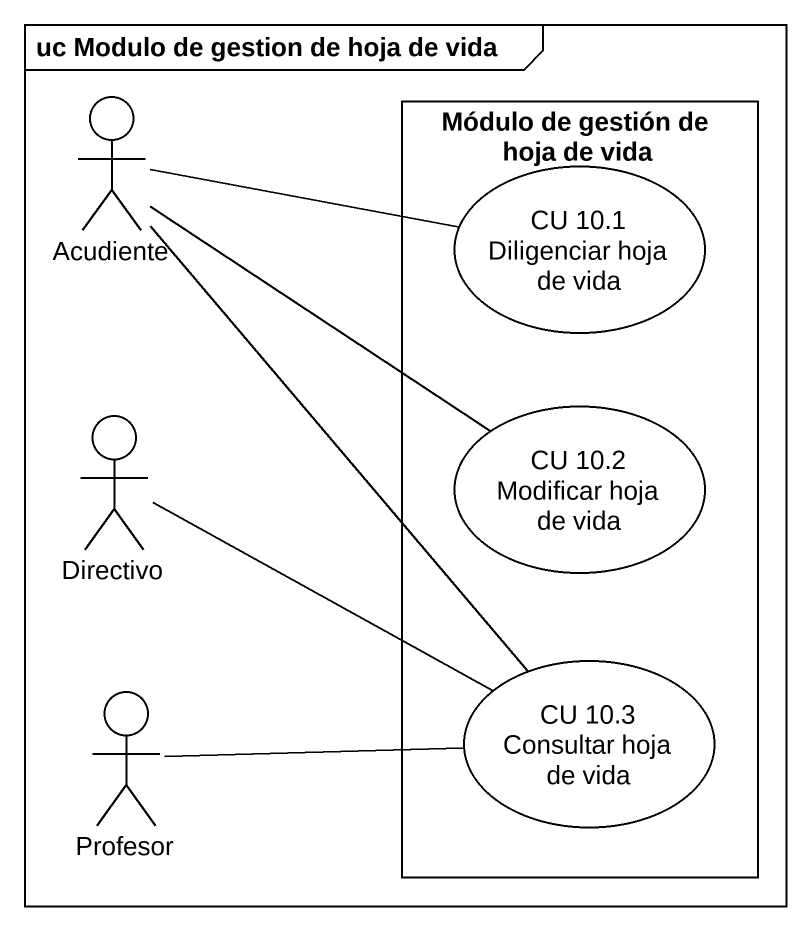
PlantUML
@startuml
mainframe uc Modulo de gestion de hoja de vida
actor Acudiente
rectangle "Módulo de gestión de hoja de vida" as Módulo_de_gestión_de_hoja {
  usecase "CU 10.1 Diligenciar hoja de vida" as CU_10_1_Diligenciar_hoja_de
  usecase "CU 10.2 Modificar hoja de vida" as CU_10_2_Modificar_hoja_de
  usecase "CU 10.3 Consultar hoja de vida" as CU_10_3_Consultar_hoja_de
}
actor Directivo
actor Profesor
Acudiente -right- CU_10_1_Diligenciar_hoja_de
Acudiente -- CU_10_2_Modificar_hoja_de
Acudiente -- CU_10_3_Consultar_hoja_de
Directivo -right- CU_10_3_Consultar_hoja_de
Profesor -right- CU_10_3_Consultar_hoja_de
@enduml
